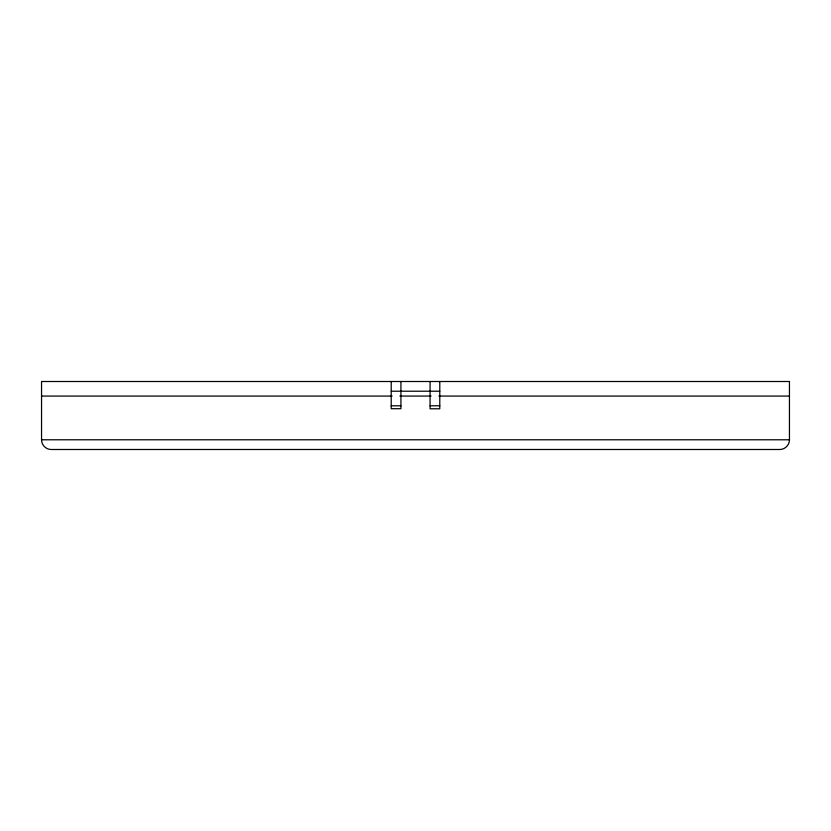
<?xml version="1.0" encoding="UTF-8"?>
<svg xmlns="http://www.w3.org/2000/svg" width="831" height="831" viewBox="0 0 831 831"><rect width="100%" height="100%" fill="white"/><g stroke="black" fill="none" stroke-linecap="round" stroke-linejoin="round"><path stroke-width="1.25" d="M789.45 439.786C789.564 444.969 784.931 449.602 779.738 449.498L51.262 449.498C46.069 449.602 41.436 444.969 41.55 439.786L41.55 381.502L789.45 381.502L789.45 439.786L41.55 439.786M391.214 391.214L439.786 391.214M41.55 396.075L392.128 396.075M399.919 396.075L431.081 396.075M438.872 396.075L789.45 396.075M391.214 405.788L400.926 405.788M430.074 405.788L439.786 405.788M439.786 381.502L439.786 408.779L430.074 408.779L430.074 381.502M400.926 381.502L400.926 408.696L391.214 408.696L391.214 381.502"/></g></svg>
